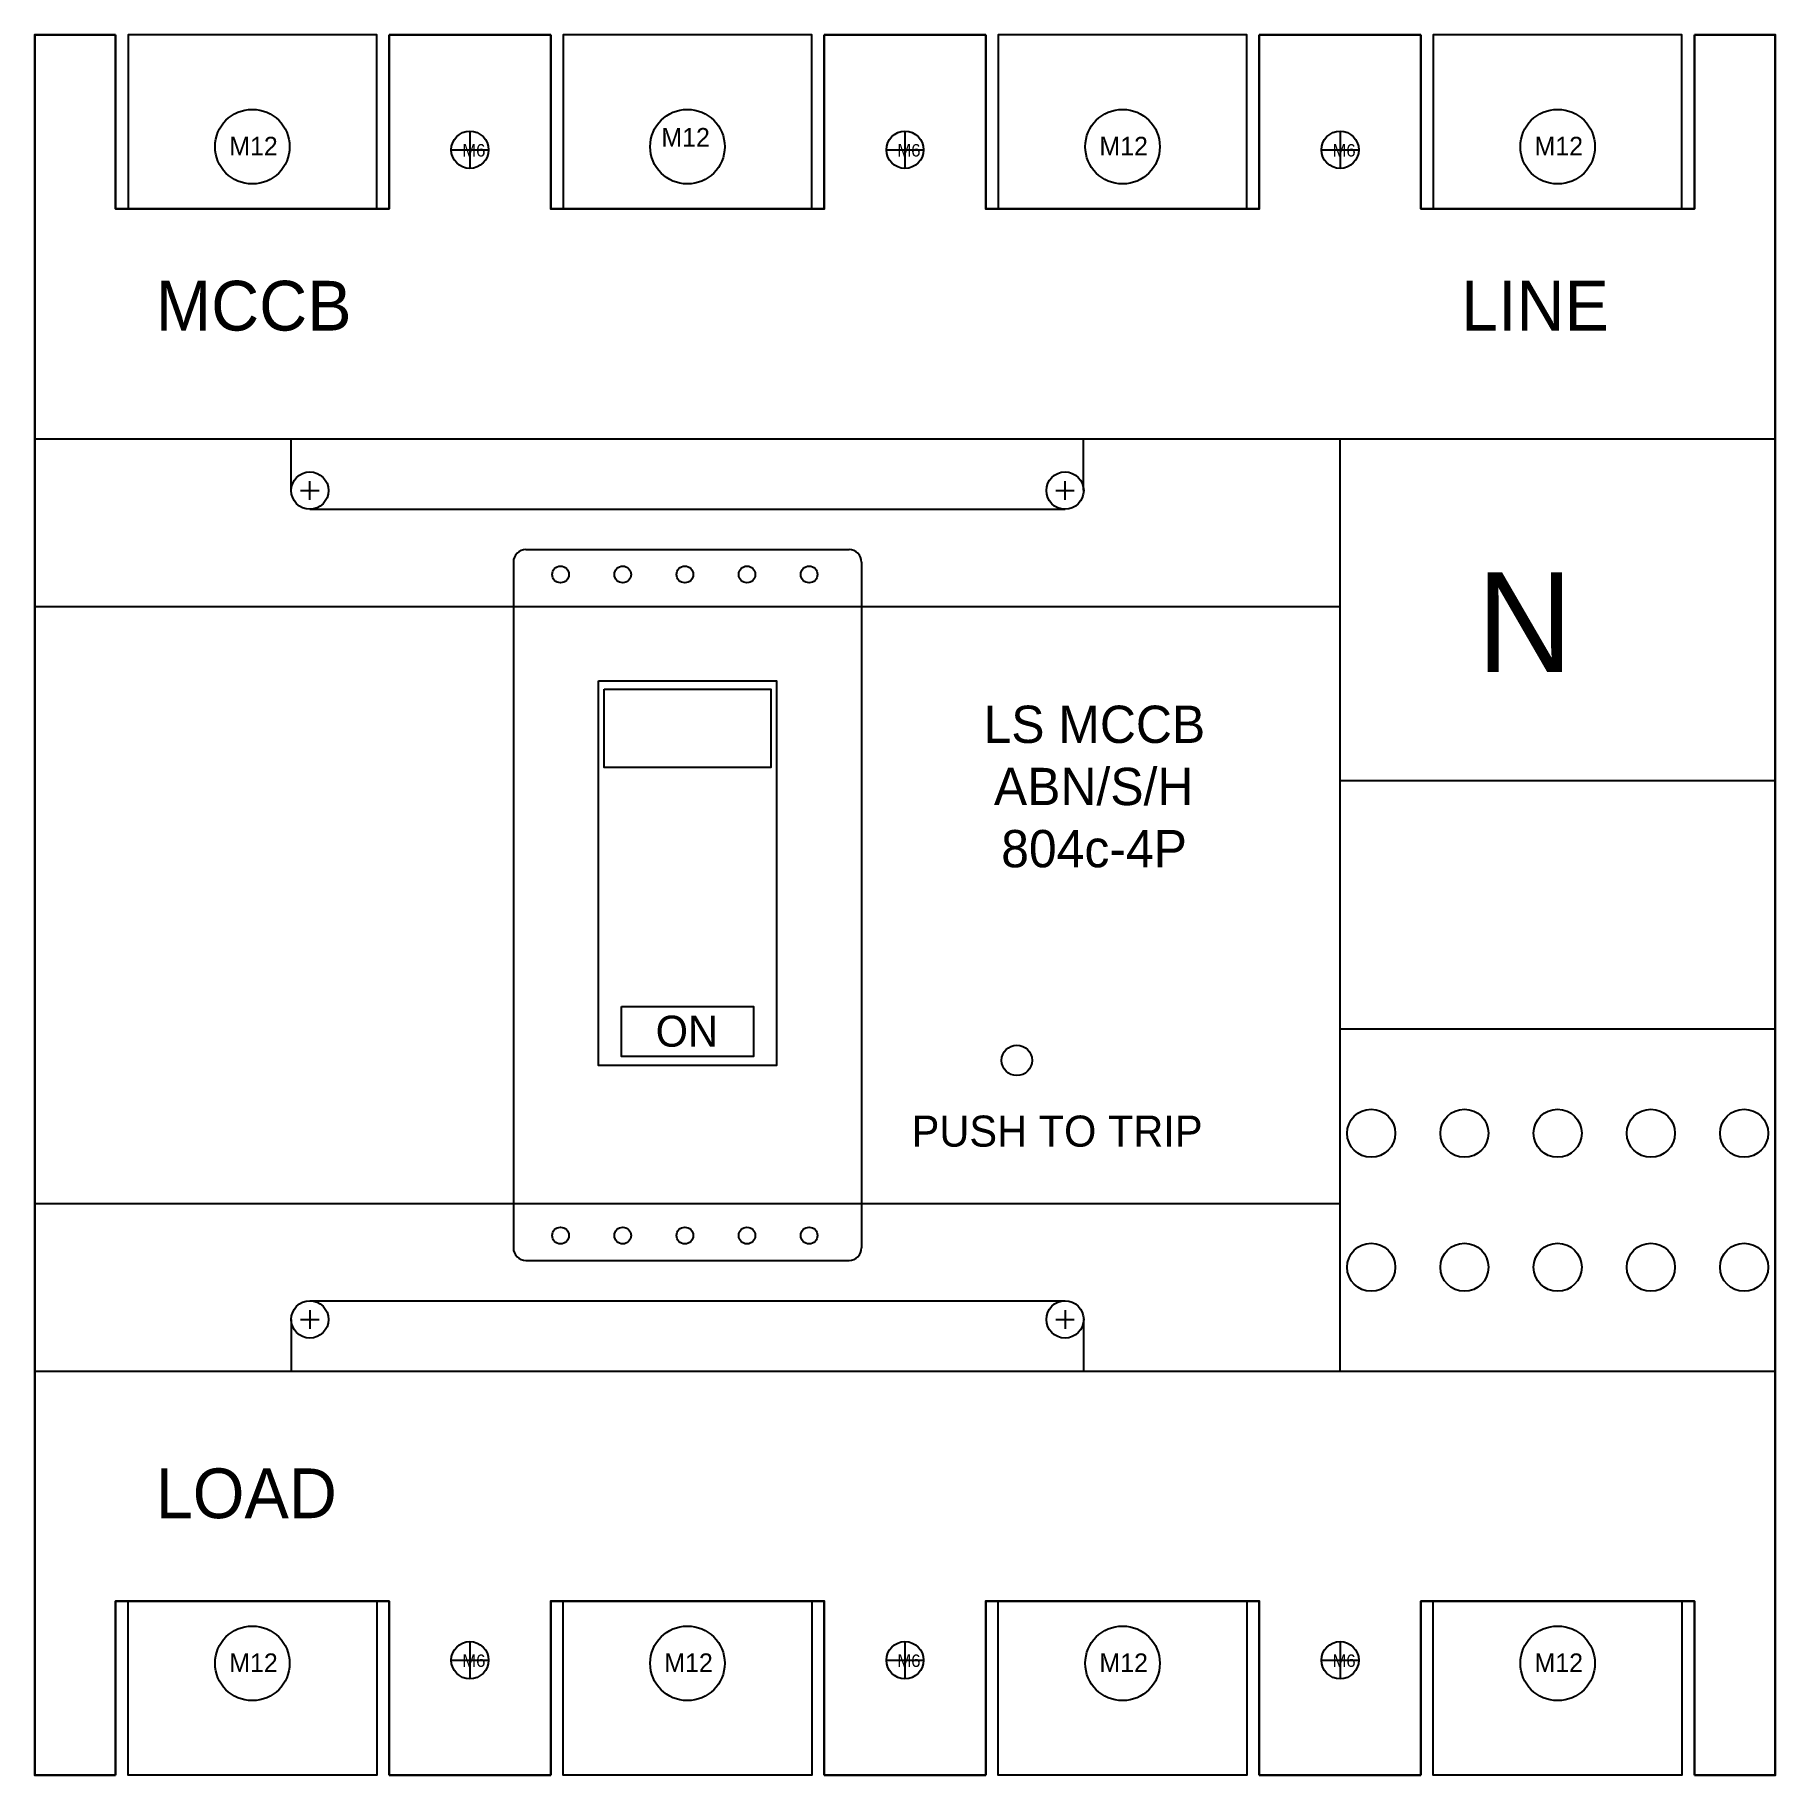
# Model space of a CAD drawing. Header units: inches. Extents: x 0 to 280, y 0 to 280.
import ezdxf

# ---------------------------------------------------------------- set-up
doc = ezdxf.new("R2010")
doc.units = ezdxf.units.IN

# ---------------------------------------------------------------- blocks, each defined once
blk = doc.blocks.new('1 LS 800 AF 4P')
at = {"color": 4}
for p, q in [((70, -15.5), (70, -21.5)), ((140, -15.5), (140, -21.5)), ((210, -15.5), (210, -21.5)), ((67, -18.5), (73, -18.5)), ((137, -18.5), (143, -18.5)), ((207, -18.5), (213, -18.5)), ((70, -258.5), (70, -264.5)), ((140, -258.5), (140, -264.5)), ((210, -258.5), (210, -264.5)), ((67, -261.5), (73, -261.5)), ((137, -261.5), (143, -261.5)), ((207, -261.5), (213, -261.5))]:
    blk.add_line(p, q, dxfattribs=at)
for p, q in [((0, -65), (280, -65)), ((41.26, -73.32), (41.26, -65)), ((168.74, -73.32), (168.74, -65)), ((210, -215), (210, -65)), ((44.25, -74.82), (44.25, -71.83)), ((165.75, -74.82), (165.75, -71.83)), ((42.76, -73.32), (45.75, -73.32)), ((164.25, -73.32), (167.24, -73.32)), ((44.25, -76.32), (165.75, -76.32)), ((79, -82.83), (131, -82.83)), ((77, -84.83), (77, -195.17)), ((133, -84.83), (133, -195.17)), ((0, -92), (210, -92)), ((280, -120), (210, -120)), ((280, -160), (210, -160)), ((0, -188), (210, -188)), ((79, -197.17), (131, -197.17)), ((44.25, -203.68), (165.75, -203.68)), ((41.26, -206.68), (41.26, -215)), ((42.76, -206.68), (45.75, -206.68)), ((44.25, -205.18), (44.25, -208.17)), ((164.25, -206.68), (167.24, -206.68)), ((165.75, -205.18), (165.75, -208.17)), ((168.74, -206.68), (168.74, -215)), ((0, -215), (210, -215)), ((210, -215), (280, -215))]:
    blk.add_line(p, q)
at = {"lineweight": 30}
blk.add_line((197, -280), (223, -280), dxfattribs=at)
for points in [[(13, 0), (0, 0), (0, -280), (13, -280)], [(13, 0), (13, -28), (57, -28), (57, 0)], [(83, 0), (57, 0)], [(83, 0), (83, -28), (127, -28), (127, 0)], [(153, 0), (127, 0)], [(153, 0), (153, -28), (197, -28), (197, 0)], [(223, 0), (197, 0)], [(223, 0), (223, -28), (267, -28), (267, 0)], [(267, -280), (280, -280), (280, 0), (267, 0)], [(13, -280), (13, -252), (57, -252), (57, -280)], [(83, -280), (83, -252), (127, -252), (127, -280)], [(153, -280), (153, -252), (197, -252), (197, -280)], [(223, -280), (223, -252), (267, -252), (267, -280)], [(57, -280), (83, -280)], [(127, -280), (153, -280)]]:
    blk.add_lwpolyline(points, dxfattribs=at)
for points in [[(90.67, -103.95), (119.33, -103.95), (119.33, -165.8), (90.67, -165.8)], [(91.6, -105.25), (118.4, -105.25), (118.4, -117.9), (91.6, -117.9)], [(94.4, -156.34), (115.6, -156.34), (115.6, -164.38), (94.4, -164.38)]]:
    blk.add_lwpolyline(points, close=True)
for centre, radius in [((35, -18), 6), ((105, -18), 6), ((175, -18), 6), ((245, -18), 6), ((44.25, -73.32), 3), ((165.75, -73.32), 3), ((84.58, -86.82), 1.34), ((94.58, -86.82), 1.34), ((104.58, -86.82), 1.34), ((114.58, -86.82), 1.34), ((124.58, -86.82), 1.34), ((158, -165), 2.45), ((215, -176.72), 3.87), ((230, -176.72), 3.87), ((245, -176.72), 3.87), ((260, -176.72), 3.87), ((275, -176.72), 3.87), ((84.58, -193.18), 1.34), ((94.58, -193.18), 1.34), ((104.58, -193.18), 1.34), ((114.58, -193.18), 1.34), ((124.58, -193.18), 1.34), ((215, -198.28), 3.87), ((230, -198.28), 3.87), ((245, -198.28), 3.87), ((260, -198.28), 3.87), ((275, -198.28), 3.87), ((44.25, -206.68), 3), ((165.75, -206.68), 3), ((35, -262), 6), ((105, -262), 6), ((175, -262), 6), ((245, -262), 6)]:
    blk.add_circle(centre, radius)
for centre, start, end in [((79, -84.83), 90, 180), ((131, -84.83), 0, 90), ((79, -195.17), 180, 270), ((131, -195.17), 270, 0)]:
    blk.add_arc(centre, 2, start, end)
at = {"attachment_point": 1}
for s, width, insert, char_height in [('M12', 4.1942, (31.28, -16.41), 3), ('M12', 4.1942, (100.81, -14.99), 3), ('M12', 4.1942, (171.28, -16.41), 3), ('M12', 4.1942, (241.28, -16.41), 3), ('MCCB', 31.3587, (19.46, -39.58), 8), ('LINE', 31.3587, (229.46, -39.58), 8), ('N', 31.3587, (232, -86.5), 16), ('ON', 12.2384, (99.89, -157.8), 5), ('PUSH TO TRIP', 68.84, (141.07, -173.88), 5), ('LOAD', 31.3587, (19.46, -230.65), 8), ('M12', 4.1942, (31.28, -260.41), 3), ('M12', 4.1942, (101.28, -260.41), 3), ('M12', 4.1942, (171.28, -260.41), 3), ('M12', 4.1942, (241.28, -260.41), 3)]:
    blk.add_mtext_dynamic_manual_height_columns(s, width=width, gutter_width=1, heights=[0], dxfattribs=dict(at, insert=insert, char_height=char_height))
at = {"color": 4, "char_height": 2, "attachment_point": 1}
for insert in [(68.78, -17.58), (138.78, -17.58), (208.78, -17.58), (68.78, -260.58), (138.78, -260.58), (208.78, -260.58)]:
    blk.add_mtext_dynamic_manual_height_columns('M6', width=4.1942, gutter_width=1, heights=[0], dxfattribs=dict(at, insert=insert))
blk = doc.blocks.new('LS 800AF 4P')
at = {"color": 1}
for points in [[(15, -28), (55, -28), (55, 0), (15, 0)], [(15, -252), (55, -252), (55, -280), (15, -280)]]:
    blk.add_lwpolyline(points, close=True, dxfattribs=at)
at = {"color": 2}
for points in [[(85, -28), (125, -28), (125, 0), (85, 0)], [(85, -252), (125, -252), (125, -280), (85, -280)]]:
    blk.add_lwpolyline(points, close=True, dxfattribs=at)
at = {"color": 5}
for points in [[(155, -28), (195, -28), (195, 0), (155, 0)], [(155, -252), (195, -252), (195, -280), (155, -280)]]:
    blk.add_lwpolyline(points, close=True, dxfattribs=at)
at = {"color": 8}
for points in [[(225, -28), (265, -28), (265, 0), (225, 0)], [(225, -252), (265, -252), (265, -280), (225, -280)]]:
    blk.add_lwpolyline(points, close=True, dxfattribs=at)
at = {"color": 1}
for centre in [(35, -18), (35, -262)]:
    blk.add_circle(centre, 6, dxfattribs=at)
at = {"color": 2}
for centre in [(105, -18), (105, -262)]:
    blk.add_circle(centre, 6, dxfattribs=at)
at = {"color": 5}
for centre in [(175, -18), (175, -262)]:
    blk.add_circle(centre, 6, dxfattribs=at)
at = {"color": 8}
for centre in [(245, -18), (245, -262)]:
    blk.add_circle(centre, 6, dxfattribs=at)
at = {"color": 4}
for centre in [(70, -18.5), (140, -18.5), (210, -18.5), (70, -261.5), (140, -261.5), (210, -261.5)]:
    blk.add_circle(centre, 3, dxfattribs=at)
blk.add_blockref('1 LS 800 AF 4P', (0, 0))
at = {"insert": (151.89, -107.93), "char_height": 6, "attachment_point": 1}
blk.add_mtext_dynamic_manual_height_columns('\\pi0.74309;{\\C1;LS MCCB\\P\\pi2.41294;ABN/S/H\\P\\pi3.58551;804c-4P}', width=37.6867, gutter_width=1, heights=[0], dxfattribs=at)

msp = doc.modelspace()

# ---------------------------------------------------------------- block references
msp.add_blockref('LS 800AF 4P', (0, 280))

doc.saveas('drawing.dxf')
